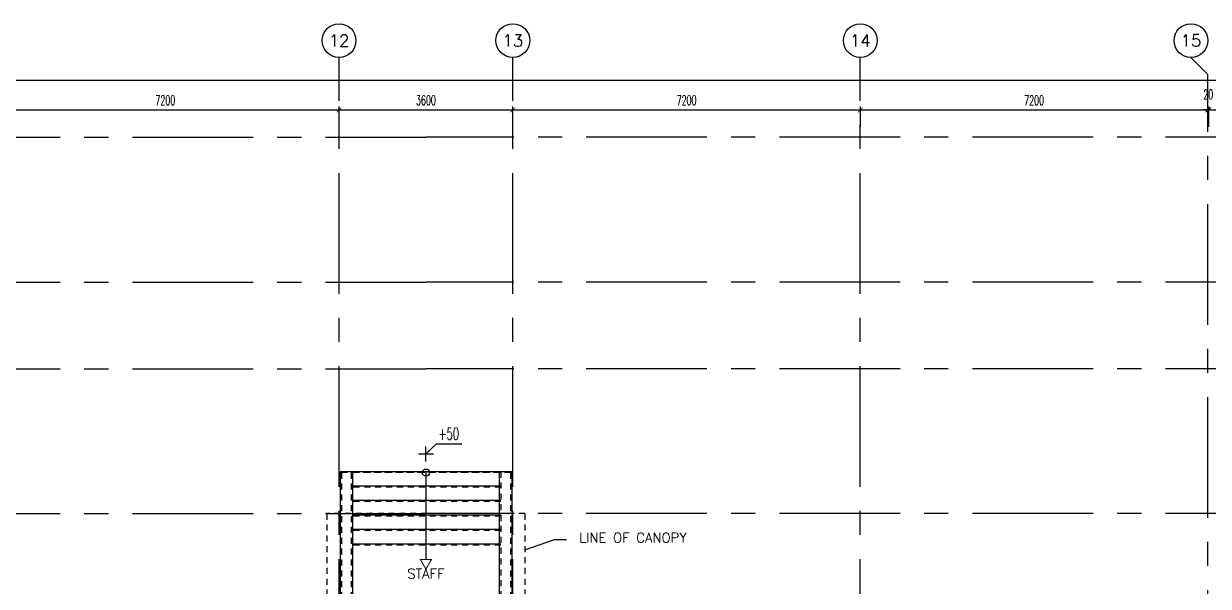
# Model space of a CAD drawing. Extents: x 417866.9 to 417960.2, y 43448 to 43538.2.
# Drawn here: x 417881.36 to 417905.91, y 43526.59 to 43538.25 of the extents above; entities that cross this region are included whole.
import ezdxf
from ezdxf.enums import TextEntityAlignment as Align

# ---------------------------------------------------------------- set-up
doc = ezdxf.new("R2010")
doc.units = 0
doc.header["$MEASUREMENT"] = 0
doc.header["$PDMODE"] = 3
doc.header["$PDSIZE"] = 0.1
doc.linetypes.add('CENTERX2', pattern=[4, 2.5, -0.5, 0.5, -0.5])
doc.linetypes.add('HIDDEN2', pattern=[0.1875, 0.125, -0.0625])
doc.layers.get('0').update_dxf_attribs({"linetype": 'CONTINUOUS'})
doc.layers.get('DEFPOINTS').update_dxf_attribs({"linetype": 'CONTINUOUS'})
for name, color, linetype in [('AX', 6, 'CONTINUOUS'), ('AX-CR', 2, 'CONTINUOUS'), ('AX-DIM', 4, 'CONTINUOUS'), ('AX-TXT', 6, 'CONTINUOUS'), ('AXES', 11, 'CENTERX2'), ('CANOPY-LN', 3, 'CONTINUOUS'), ('RD-ELEV', 3, 'CONTINUOUS'), ('RM-NAME', 2, 'CONTINUOUS'), ('STR', 5, 'CONTINUOUS')]:
    doc.layers.add(name, color=color, linetype=linetype)
doc.styles.add('ROMANS', font='ROMANS.shx', dxfattribs={"width": 0.6})
doc.styles.add('S-077', font='simplex.shx', dxfattribs={"width": 0.8})
doc.dimstyles.new('STANDARD in', dxfattribs={"dimtxt": 0.2, "dimasz": 0.1, "dimexe": 0.07, "dimexo": 0.05, "dimgap": 0.1, "dimtad": 1, "dimdec": 0, "dimlfac": 1000, "dimzin": 0, "dimdsep": 46, "dimtxsty": 'ROMANS', "dimblk": 'ARCHTICK', "dimcen": 0.05, "dimdle": 0.05, "dimclrd": 4, "dimclre": 4, "dimclrt": 2, "dimadec": 0, "dimazin": 0, "dimtfac": 1, "dimtdec": 0, "dimtmove": 2, "dimatfit": 3, "dimfxl": 0, "dimtolj": 1, "dimtzin": 0, "dimarcsym": 0})

# ---------------------------------------------------------------- blocks, each defined once
blk = doc.blocks.new('_ARCHTICK')
at = {"color": 0, "linetype": 'ByBlock', "const_width": 0.15}
blk.add_lwpolyline([(-0.5, -0.5), (0.5, 0.5)], dxfattribs=at)
blk = doc.blocks.new('*D447')
at = {"layer": 'AX-DIM', "color": 4, "linetype": 'ByBlock', "lineweight": -2}
for p, q in [((417891.447, 43536.462), (417898.747, 43536.462)), ((417891.497, 43536.112), (417891.497, 43536.532)), ((417898.697, 43536.112), (417898.697, 43536.532))]:
    blk.add_line(p, q, dxfattribs=at)
at = {"layer": 'DEFPOINTS', "color": 0, "linetype": 'ByBlock'}
for p in [(417898.697, 43536.462), (417891.497, 43536.062), (417898.697, 43536.062)]:
    blk.add_point(p, dxfattribs=at)
at = {"layer": 'AX-DIM', "color": 4, "linetype": 'ByBlock', "lineweight": -2, "xscale": 0.1, "yscale": 0.1, "zscale": 0.1, "rotation": 180}
blk.add_blockref('_ARCHTICK', (417891.497, 43536.462), dxfattribs=at)
at = {"layer": 'AX-DIM', "color": 4, "linetype": 'ByBlock', "lineweight": -2, "xscale": 0.1, "yscale": 0.1, "zscale": 0.1}
blk.add_blockref('_ARCHTICK', (417898.697, 43536.462), dxfattribs=at)
at = {"layer": 'AX-DIM', "color": 2, "linetype": 'ByBlock', "insert": (417895.097, 43536.662), "char_height": 0.2, "attachment_point": 5, "style": 'ROMANS'}
blk.add_mtext('\\A1;7200', dxfattribs=at)
blk = doc.blocks.new('AXU')
at = {"layer": 'AX-CR'}
blk.add_circle((0, 350), 350, dxfattribs=at)
at = {"layer": 'AX-TXT', "style": 'ROMANS'}
blk.add_attdef('AX', text='', height=250, dxfattribs=at).set_placement((0, 350), align=Align.MIDDLE)
blk = doc.blocks.new('*D410')
at = {"layer": 'AX-DIM', "color": 4, "lineweight": -2}
for p, q in [((417873.447, 43537.08), (417948.237, 43537.08)), ((417873.497, 43534.597), (417873.497, 43537.15)), ((417948.187, 43526.662), (417948.187, 43537.15))]:
    blk.add_line(p, q, dxfattribs=at)
at = {"layer": 'DEFPOINTS', "color": 0}
for p in [(417948.187, 43537.08), (417873.497, 43534.547), (417948.187, 43526.612)]:
    blk.add_point(p, dxfattribs=at)
at = {"layer": 'AX-DIM', "color": 4, "lineweight": -2, "xscale": 0.1, "yscale": 0.1, "zscale": 0.1, "rotation": 180}
blk.add_blockref('_ARCHTICK', (417873.497, 43537.08), dxfattribs=at)
at = {"layer": 'AX-DIM', "color": 4, "lineweight": -2, "xscale": 0.1, "yscale": 0.1, "zscale": 0.1}
blk.add_blockref('_ARCHTICK', (417948.187, 43537.08), dxfattribs=at)
at = {"layer": 'AX-DIM', "color": 2, "insert": (417910.842, 43537.28), "char_height": 0.2, "attachment_point": 5, "style": 'ROMANS'}
blk.add_mtext('\\A1;74690', dxfattribs=at)
blk = doc.blocks.new('*D448')
at = {"layer": 'AX-DIM', "color": 4, "linetype": 'ByBlock', "lineweight": -2}
for p, q in [((417898.647, 43536.462), (417905.947, 43536.462)), ((417898.697, 43536.112), (417898.697, 43536.532)), ((417905.897, 43536.112), (417905.897, 43536.532))]:
    blk.add_line(p, q, dxfattribs=at)
at = {"layer": 'DEFPOINTS', "color": 0, "linetype": 'ByBlock'}
for p in [(417905.897, 43536.462), (417898.697, 43536.062), (417905.897, 43536.062)]:
    blk.add_point(p, dxfattribs=at)
at = {"layer": 'AX-DIM', "color": 4, "linetype": 'ByBlock', "lineweight": -2, "xscale": 0.1, "yscale": 0.1, "zscale": 0.1, "rotation": 180}
blk.add_blockref('_ARCHTICK', (417898.697, 43536.462), dxfattribs=at)
at = {"layer": 'AX-DIM', "color": 4, "linetype": 'ByBlock', "lineweight": -2, "xscale": 0.1, "yscale": 0.1, "zscale": 0.1}
blk.add_blockref('_ARCHTICK', (417905.897, 43536.462), dxfattribs=at)
at = {"layer": 'AX-DIM', "color": 2, "linetype": 'ByBlock', "insert": (417902.297, 43536.662), "char_height": 0.2, "attachment_point": 5, "style": 'ROMANS'}
blk.add_mtext('\\A1;7200', dxfattribs=at)
blk = doc.blocks.new('*D449')
at = {"layer": 'AX-DIM', "color": 4, "linetype": 'ByBlock', "lineweight": -2}
for p, q in [((417905.867, 43536.462), (417910.767, 43536.462)), ((417905.917, 43536.112), (417905.917, 43536.532)), ((417910.717, 43536.112), (417910.717, 43536.532))]:
    blk.add_line(p, q, dxfattribs=at)
at = {"layer": 'DEFPOINTS', "color": 0, "linetype": 'ByBlock'}
for p in [(417910.717, 43536.462), (417905.917, 43536.062), (417910.717, 43536.062)]:
    blk.add_point(p, dxfattribs=at)
at = {"layer": 'AX-DIM', "color": 4, "linetype": 'ByBlock', "lineweight": -2, "xscale": 0.1, "yscale": 0.1, "zscale": 0.1, "rotation": 180}
blk.add_blockref('_ARCHTICK', (417905.917, 43536.462), dxfattribs=at)
at = {"layer": 'AX-DIM', "color": 4, "linetype": 'ByBlock', "lineweight": -2, "xscale": 0.1, "yscale": 0.1, "zscale": 0.1}
blk.add_blockref('_ARCHTICK', (417910.717, 43536.462), dxfattribs=at)
at = {"layer": 'AX-DIM', "color": 2, "linetype": 'ByBlock', "insert": (417908.317, 43536.662), "char_height": 0.2, "attachment_point": 5, "style": 'ROMANS'}
blk.add_mtext('\\A1;4800', dxfattribs=at)
blk = doc.blocks.new('*D460')
at = {"layer": 'AX-DIM', "color": 4, "linetype": 'ByBlock', "lineweight": -2}
for p, q in [((417905.897, 43536.462), (417905.797, 43536.462)), ((417905.897, 43536.112), (417905.897, 43536.532)), ((417905.897, 43536.462), (417905.917, 43536.462)), ((417905.917, 43536.112), (417905.917, 43536.532)), ((417905.917, 43536.462), (417906.017, 43536.462))]:
    blk.add_line(p, q, dxfattribs=at)
at = {"layer": 'DEFPOINTS', "color": 0, "linetype": 'ByBlock'}
for p in [(417905.917, 43536.462), (417905.897, 43536.062), (417905.917, 43536.062)]:
    blk.add_point(p, dxfattribs=at)
at = {"layer": 'AX-DIM', "color": 4, "linetype": 'ByBlock', "lineweight": -2, "xscale": 0.1, "yscale": 0.1, "zscale": 0.1}
blk.add_blockref('_ARCHTICK', (417905.897, 43536.462), dxfattribs=at)
at = {"layer": 'AX-DIM', "color": 4, "linetype": 'ByBlock', "lineweight": -2, "xscale": 0.1, "yscale": 0.1, "zscale": 0.1, "rotation": 180}
blk.add_blockref('_ARCHTICK', (417905.917, 43536.462), dxfattribs=at)
at = {"layer": 'AX-DIM', "color": 2, "linetype": 'ByBlock', "insert": (417905.907, 43536.782), "char_height": 0.2, "attachment_point": 5, "style": 'ROMANS'}
blk.add_mtext('\\A1;20', dxfattribs=at)
blk = doc.blocks.new('*D445')
at = {"layer": 'AX-DIM', "color": 4, "linetype": 'ByBlock', "lineweight": -2}
for p, q in [((417880.647, 43536.462), (417887.947, 43536.462)), ((417880.697, 43536.112), (417880.697, 43536.532)), ((417887.897, 43536.112), (417887.897, 43536.532))]:
    blk.add_line(p, q, dxfattribs=at)
at = {"layer": 'DEFPOINTS', "color": 0, "linetype": 'ByBlock'}
for p in [(417887.897, 43536.462), (417880.697, 43536.062), (417887.897, 43536.062)]:
    blk.add_point(p, dxfattribs=at)
at = {"layer": 'AX-DIM', "color": 4, "linetype": 'ByBlock', "lineweight": -2, "xscale": 0.1, "yscale": 0.1, "zscale": 0.1, "rotation": 180}
blk.add_blockref('_ARCHTICK', (417880.697, 43536.462), dxfattribs=at)
at = {"layer": 'AX-DIM', "color": 4, "linetype": 'ByBlock', "lineweight": -2, "xscale": 0.1, "yscale": 0.1, "zscale": 0.1}
blk.add_blockref('_ARCHTICK', (417887.897, 43536.462), dxfattribs=at)
at = {"layer": 'AX-DIM', "color": 2, "linetype": 'ByBlock', "insert": (417884.297, 43536.662), "char_height": 0.2, "attachment_point": 5, "style": 'ROMANS'}
blk.add_mtext('\\A1;7200', dxfattribs=at)
blk = doc.blocks.new('*D446')
at = {"layer": 'AX-DIM', "color": 4, "linetype": 'ByBlock', "lineweight": -2}
for p, q in [((417887.847, 43536.462), (417891.547, 43536.462)), ((417887.897, 43536.112), (417887.897, 43536.532)), ((417891.497, 43536.112), (417891.497, 43536.532))]:
    blk.add_line(p, q, dxfattribs=at)
at = {"layer": 'DEFPOINTS', "color": 0, "linetype": 'ByBlock'}
for p in [(417891.497, 43536.462), (417887.897, 43536.062), (417891.497, 43536.062)]:
    blk.add_point(p, dxfattribs=at)
at = {"layer": 'AX-DIM', "color": 4, "linetype": 'ByBlock', "lineweight": -2, "xscale": 0.1, "yscale": 0.1, "zscale": 0.1, "rotation": 180}
blk.add_blockref('_ARCHTICK', (417887.897, 43536.462), dxfattribs=at)
at = {"layer": 'AX-DIM', "color": 4, "linetype": 'ByBlock', "lineweight": -2, "xscale": 0.1, "yscale": 0.1, "zscale": 0.1}
blk.add_blockref('_ARCHTICK', (417891.497, 43536.462), dxfattribs=at)
at = {"layer": 'AX-DIM', "color": 2, "linetype": 'ByBlock', "insert": (417889.697, 43536.662), "char_height": 0.2, "attachment_point": 5, "style": 'ROMANS'}
blk.add_mtext('\\A1;3600', dxfattribs=at)
blk = doc.blocks.new('T&B')
at = {"layer": 'RD-ELEV', "color": 30}
for p, q in [((-336, 0), (336, 0)), ((0, -336), (0, 336))]:
    blk.add_line(p, q, dxfattribs=at)

msp = doc.modelspace()

# ---------------------------------------------------------------- linework, layer by layer
at = {"layer": 'AXES'}
for p, q in [((417887.8966, 43448.6529), (417887.8966, 43537.5491)), ((417891.4966, 43448.6529), (417891.4966, 43537.5491)), ((417898.6966, 43448.6529), (417898.6966, 43537.5491)), ((417905.8966, 43537.1991), (417905.5466, 43537.5491)), ((417905.8966, 43460.01), (417905.8966, 43537.1991)), ((417867.6171, 43535.8943), (417889.6966, 43535.8943)), ((417959.5194, 43535.8943), (417889.6966, 43535.8943)), ((417867.6171, 43532.8943), (417889.6966, 43532.8943)), ((417959.5194, 43532.8943), (417889.6966, 43532.8943)), ((417867.6171, 43531.0943), (417889.6966, 43531.0943)), ((417959.5194, 43531.0943), (417889.6966, 43531.0943)), ((417867.6171, 43528.0943), (417889.6966, 43528.0943)), ((417959.5194, 43528.0943), (417889.6966, 43528.0943))]:
    msp.add_line(p, q, dxfattribs=at)
at = {"layer": 'CANOPY-LN', "linetype": 'HIDDEN2'}
for p, q in [((417887.6466, 43528.0943), (417887.6466, 43525.9443)), ((417891.7466, 43528.0943), (417887.6466, 43528.0943)), ((417891.7466, 43528.0943), (417891.7466, 43525.9443))]:
    msp.add_line(p, q, dxfattribs=at)
at = {"layer": 'STR'}
for p, q in [((417887.9166, 43528.9643), (417887.9166, 43525.9443)), ((417891.4766, 43528.9643), (417887.9166, 43528.9643)), ((417888.1766, 43528.9643), (417888.1766, 43525.9443)), ((417891.2466, 43528.9643), (417888.1766, 43528.9643)), ((417889.6966, 43528.9643), (417889.6966, 43527.1443)), ((417891.2166, 43528.9643), (417891.2166, 43525.9443)), ((417891.4766, 43528.9643), (417891.4766, 43525.9443)), ((417891.2466, 43528.6643), (417888.1766, 43528.6643)), ((417891.2466, 43528.6643), (417888.1766, 43528.6643)), ((417891.2466, 43528.3643), (417888.1766, 43528.3643)), ((417891.2466, 43528.3643), (417888.1766, 43528.3643)), ((417891.2466, 43528.0643), (417888.1766, 43528.0643)), ((417891.2466, 43528.0643), (417888.1766, 43528.0643)), ((417891.2466, 43527.7643), (417888.1766, 43527.7643)), ((417891.2466, 43527.7643), (417888.1766, 43527.7643)), ((417891.2466, 43527.4643), (417888.1766, 43527.4643)), ((417891.2466, 43527.4643), (417888.1766, 43527.4643))]:
    msp.add_line(p, q, dxfattribs=at)
at = {"layer": 'STR', "linetype": 'HIDDEN2'}
for p, q in [((417891.2466, 43528.9643), (417891.2466, 43525.9443)), ((417887.9466, 43528.9443), (417887.9466, 43525.9443)), ((417891.4466, 43528.9443), (417887.9466, 43528.9443)), ((417888.1466, 43528.9443), (417888.1466, 43525.9443)), ((417891.2466, 43528.9443), (417888.1466, 43528.9443)), ((417891.4466, 43528.9443), (417891.4466, 43525.9443)), ((417891.2466, 43528.6443), (417888.1466, 43528.6443)), ((417891.2466, 43528.6443), (417888.1466, 43528.6443)), ((417891.2466, 43528.3443), (417888.1466, 43528.3443)), ((417891.2466, 43528.3443), (417888.1466, 43528.3443)), ((417891.2466, 43528.0443), (417888.1466, 43528.0443)), ((417891.2466, 43528.0443), (417888.1466, 43528.0443)), ((417891.2466, 43527.7443), (417888.1466, 43527.7443)), ((417891.2466, 43527.7443), (417888.1466, 43527.7443)), ((417891.2466, 43527.4443), (417888.1466, 43527.4443)), ((417891.2466, 43527.4443), (417888.1466, 43527.4443))]:
    msp.add_line(p, q, dxfattribs=at)
at = {"layer": 'STR', "color": 2, "linetype": 'HIDDEN2'}
for p, q in [((417887.6466, 43528.0943), (417887.6466, 43525.9443)), ((417891.7466, 43528.0943), (417891.7466, 43525.9443))]:
    msp.add_line(p, q, dxfattribs=at)
at = {"layer": 'STR', "const_width": 0.0215}
msp.add_lwpolyline([(417889.8121, 43527.1443), (417889.5811, 43527.1443), (417889.6966, 43526.9443)], close=True, dxfattribs=at)
msp.add_lwpolyline([(417889.8121, 43527.1443), (417889.5811, 43527.1443), (417889.6966, 43526.9443)], close=True, dxfattribs=at)
msp.add_lwpolyline([(417889.8121, 43527.1443), (417889.5811, 43527.1443), (417889.6966, 43526.9443)], close=True, dxfattribs=at)
msp.add_lwpolyline([(417889.8121, 43527.1443), (417889.5811, 43527.1443), (417889.6966, 43526.9443)], close=True, dxfattribs=at)
at = {"layer": 'STR'}
msp.add_circle((417889.6966, 43528.9443), 0.075, dxfattribs=at)
msp.add_circle((417889.6966, 43528.9443), 0.075, dxfattribs=at)

# ---------------------------------------------------------------- block references
at = {"layer": 'AX', "xscale": 0.001000000047497451, "yscale": 0.0009999999892897904, "zscale": 0.001}
for p, values in [((417887.8966, 43537.5491), {'AX': '12'}), ((417887.8966, 43537.5491), {'AX': '12'}), ((417891.4966, 43537.5491), {'AX': '13'}), ((417891.4966, 43537.5491), {'AX': '13'})]:
    msp.add_blockref('AXU', p, dxfattribs=at).add_auto_attribs(values)
at = {"layer": 'AXES', "xscale": 0.001000000047497451, "yscale": 0.0009999999892897904, "zscale": 0.001}
for p, values in [((417887.8966, 43537.5491), {'AX': '12'}), ((417887.8966, 43537.5491), {'AX': '12'}), ((417891.4966, 43537.5491), {'AX': '13'}), ((417891.4966, 43537.5491), {'AX': '13'}), ((417898.6966, 43537.5491), {'AX': '14'}), ((417905.5466, 43537.5491), {'AX': '15'})]:
    msp.add_blockref('AXU', p, dxfattribs=at).add_auto_attribs(values)
at = {"layer": 'RD-ELEV', "xscale": 0.0004642525454983115, "yscale": 0.0004642525454983115, "zscale": 0.000464252552}
msp.add_blockref('T&B', (417889.6966, 43529.3333), dxfattribs=at)

# ---------------------------------------------------------------- texts
at = {"layer": 'CANOPY-LN', "color": 4, "style": 'ROMANS'}
msp.add_text('LINE OF CANOPY', height=0.2, dxfattribs=at).set_placement((417893.9857, 43527.5965), align=Align.MIDDLE)
at = {"layer": 'RD-ELEV', "color": 3, "style": 'S-077', "width": 0.6}
msp.add_text('+50', height=0.25, dxfattribs=at).set_placement((417889.9574, 43529.6262))
at = {"layer": 'RM-NAME', "style": 'ROMANS'}
msp.add_text('STAFF', height=0.2, dxfattribs=at).set_placement((417889.6966, 43526.85), align=Align.MIDDLE)

# ---------------------------------------------------------------- dimensions: what is measured, and where the dimension line sits
at = {"layer": 'AX-DIM'}
dim = msp.add_linear_dim(base=(417948.1866, 43537.0798), p1=(417873.4966, 43534.5472), p2=(417948.1866, 43526.612), dimstyle='STANDARD in', dxfattribs=at)
dim.commit()
dim.dimension.update_dxf_attribs({"geometry": '*D410', "text_midpoint": (417910.8416, 43537.2798)})
at = {"layer": 'AX-DIM', "color": 1, "linetype": 'ByBlock'}
for base, p1, p2, picture, middle in [((417905.9166, 43536.4616), (417905.8966, 43536.0616), (417905.9166, 43536.0616), '*D460', (417905.9066, 43536.7816)), ((417887.8966, 43536.4616), (417880.6966, 43536.0616), (417887.8966, 43536.0616), '*D445', (417884.2966, 43536.6616)), ((417891.4966, 43536.4616), (417887.8966, 43536.0616), (417891.4966, 43536.0616), '*D446', (417889.6966, 43536.6616)), ((417898.6966, 43536.4616), (417891.4966, 43536.0616), (417898.6966, 43536.0616), '*D447', (417895.0966, 43536.6616)), ((417905.8966, 43536.4616), (417898.6966, 43536.0616), (417905.8966, 43536.0616), '*D448', (417902.2966, 43536.6616)), ((417910.7166, 43536.4616), (417905.9166, 43536.0616), (417910.7166, 43536.0616), '*D449', (417908.3166, 43536.6616))]:
    dim = msp.add_linear_dim(base=base, p1=p1, p2=p2, dimstyle='STANDARD in', dxfattribs=at)
    dim.commit()
    dim.dimension.update_dxf_attribs({"geometry": picture, "text_midpoint": middle})

# ---------------------------------------------------------------- leaders
at = {"layer": 'CANOPY-LN', "color": 11}
msp.add_leader([(417891.7466, 43527.3427), (417892.3614, 43527.5586), (417892.6114, 43527.5587)], dimstyle='STANDARD in', dxfattribs=at)
at = {"layer": 'RD-ELEV', "color": 9}
msp.add_leader([(417889.6966, 43529.3333), (417889.9184, 43529.5412), (417890.4431, 43529.5412)], dimstyle='STANDARD in', dxfattribs=at)

doc.saveas('drawing.dxf')
